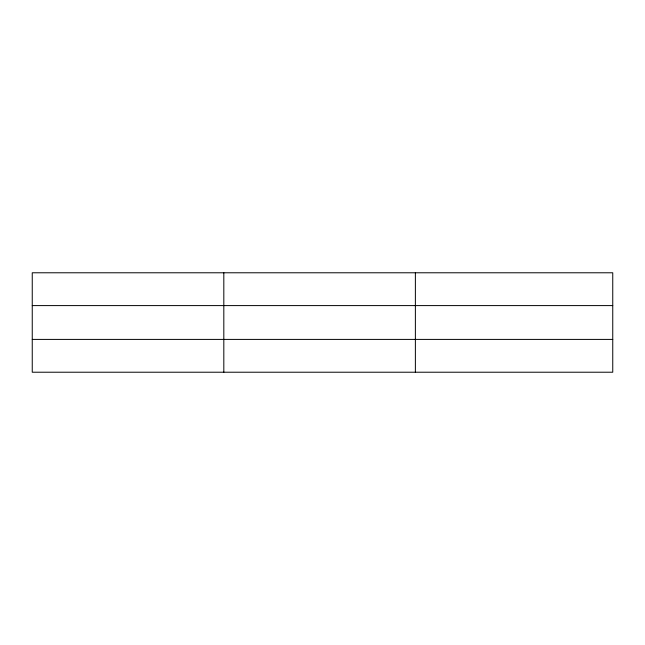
<?xml version="1.0" encoding="UTF-8"?>
<svg xmlns="http://www.w3.org/2000/svg" width="645" height="645" viewBox="0 0 645 645"><rect width="100%" height="100%" fill="white"/><g stroke="black" fill="none" stroke-linecap="round" stroke-linejoin="round"><path stroke-width="0.97" d="M223.815 372.221L223.815 272.779M415.38 372.221L415.38 272.779M612.75 339.407L612.75 372.221L32.25 372.221L32.25 272.779L612.75 272.779L612.75 339.407L32.25 339.407M32.25 305.593L612.75 305.593"/></g></svg>
